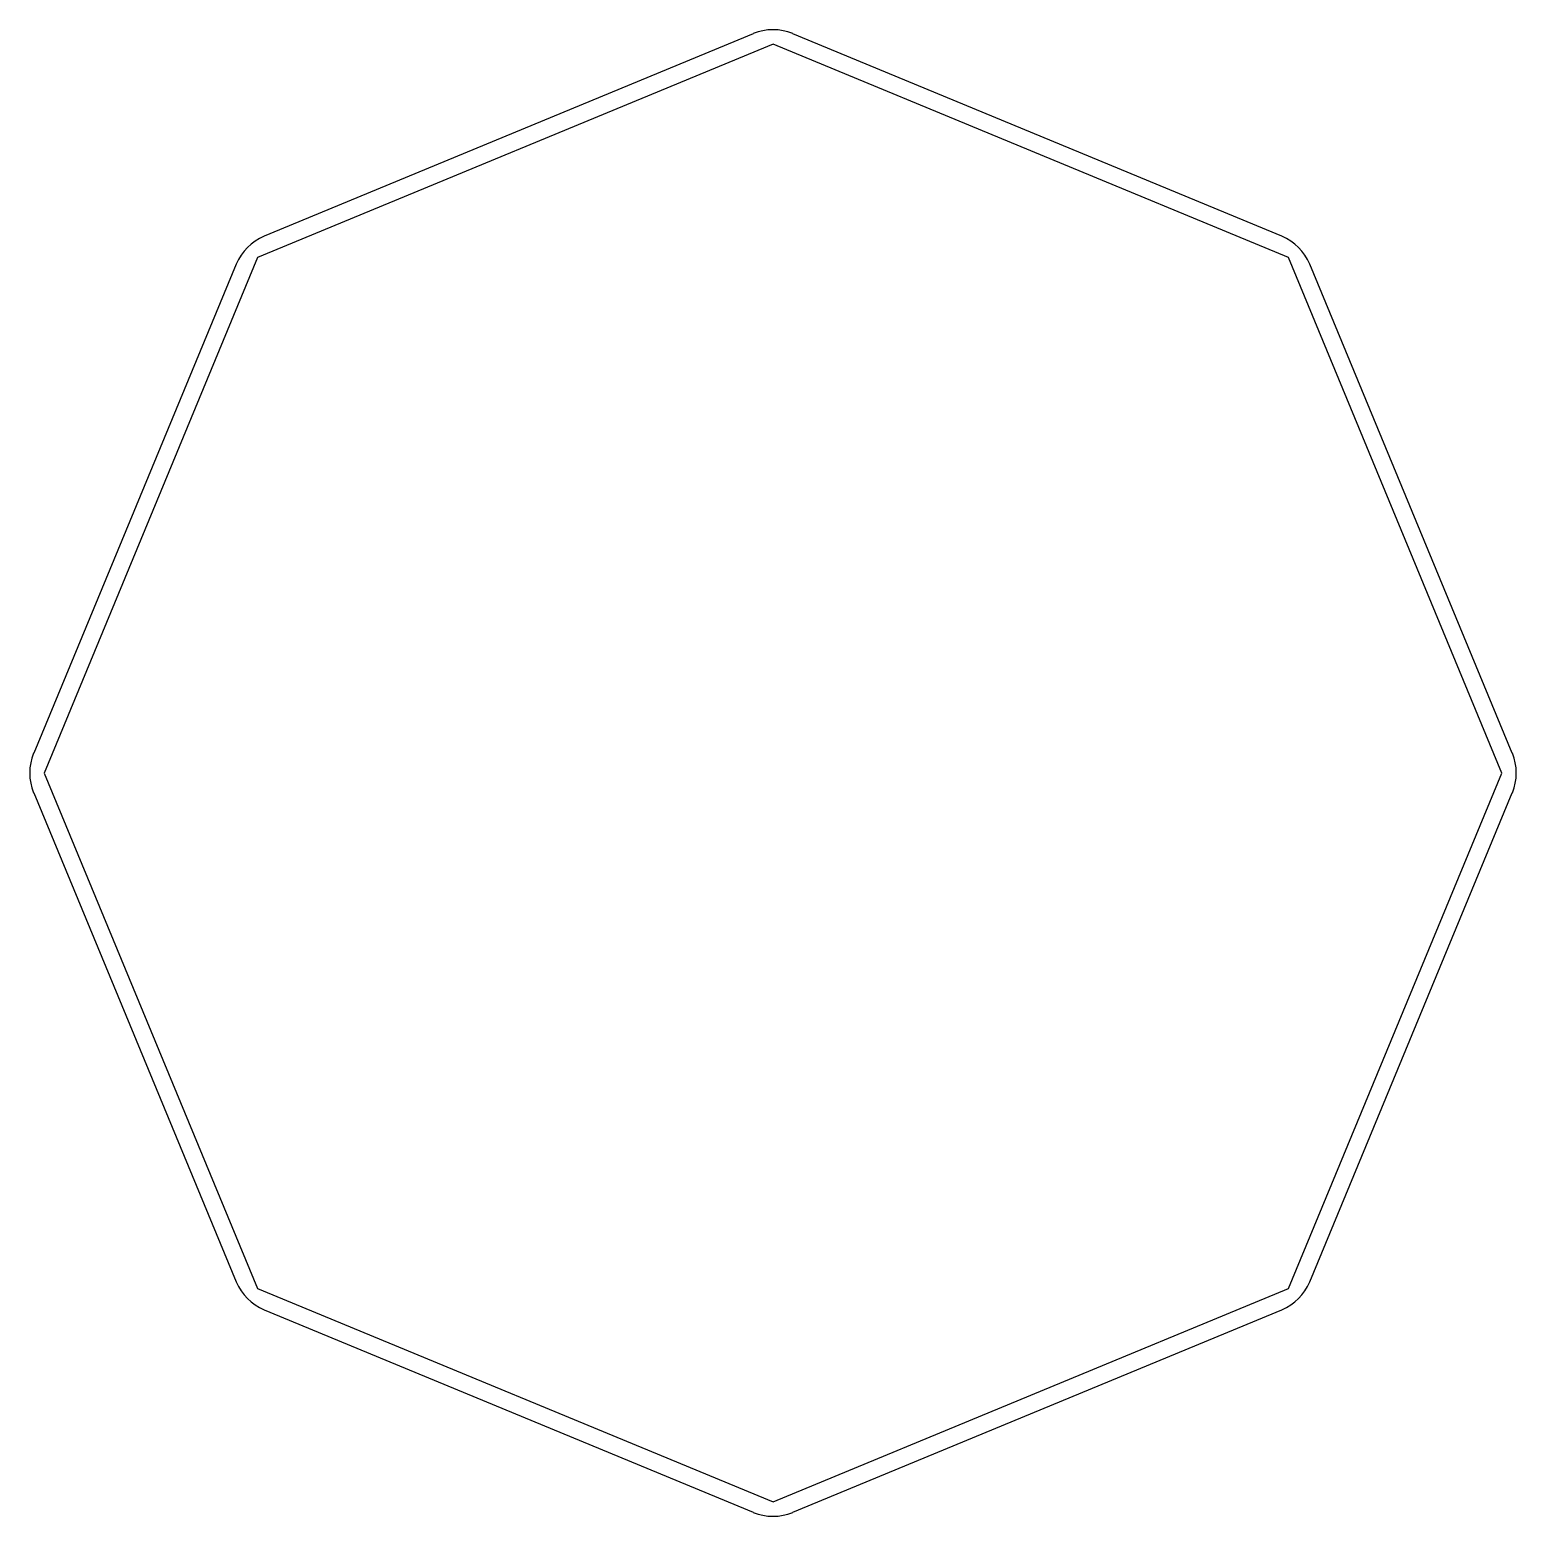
# Model space of a CAD drawing. Header units: millimetres. Extents: x -43 to 43, y -43 to 43.
import ezdxf

# ---------------------------------------------------------------- set-up
doc = ezdxf.new("R2010")
doc.units = ezdxf.units.MM

msp = doc.modelspace()

# ---------------------------------------------------------------- linework, layer by layer
at = {"color": 7, "linetype": 'Continuous', "lineweight": 25}
for p, q in [((0, 42.213), (-29.849, 29.849)), ((-1.148, 42.82), (-29.467, 31.09)), ((29.849, 29.849), (0, 42.213)), ((29.467, 31.09), (1.148, 42.82)), ((-31.09, 29.467), (-42.82, 1.148)), ((-29.849, 29.849), (-42.213, 0)), ((42.213, 0), (29.849, 29.849)), ((42.82, 1.148), (31.09, 29.467)), ((-42.213, 0), (-29.849, -29.849)), ((29.849, -29.849), (42.213, 0)), ((-42.82, -1.148), (-31.09, -29.467)), ((31.09, -29.467), (42.82, -1.148)), ((-29.849, -29.849), (0, -42.213)), ((0, -42.213), (29.849, -29.849)), ((-29.467, -31.09), (-1.148, -42.82)), ((1.148, -42.82), (29.467, -31.09))]:
    msp.add_line(p, q, dxfattribs=at)
for centre, start, end in [((0, 40.049), 67.5, 112.5), ((-28.319, 28.319), 112.5, 157.5), ((28.319, 28.319), 22.5, 67.5), ((-40.049, 0), 157.5, 202.5), ((40.049, 0), 337.5, 22.5), ((-28.319, -28.319), 202.5, 247.5), ((28.319, -28.319), 292.5, 337.5), ((0, -40.049), 247.5, 292.5)]:
    msp.add_arc(centre, 3, start, end, dxfattribs=at)

doc.saveas('drawing.dxf')
